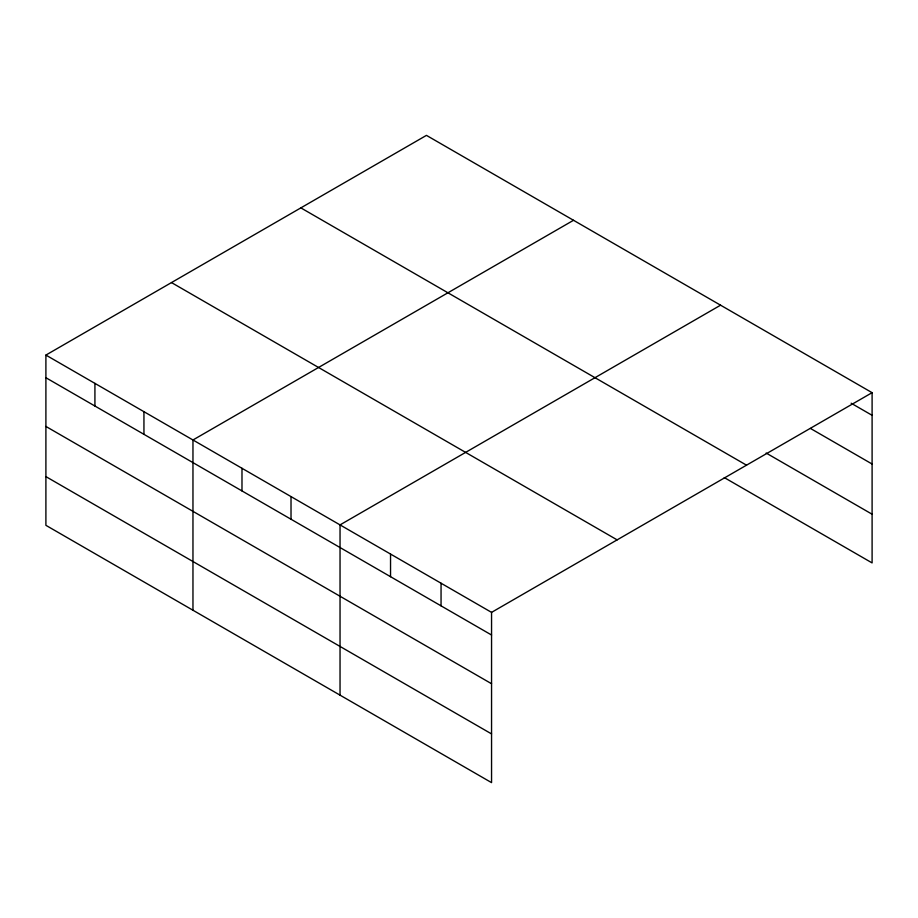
<?xml version="1.0" encoding="UTF-8"?>
<svg xmlns="http://www.w3.org/2000/svg" width="918" height="918" viewBox="0 0 918 918"><rect width="100%" height="100%" fill="white"/><g stroke="black" fill="none" stroke-linecap="round" stroke-linejoin="round"><path stroke-width="1.38" d="M45.9 355.082L491.555 612.375L491.555 782.629L45.9 525.326L45.9 355.082L426.445 135.371L872.1 392.674L872.1 562.918L724.268 477.578M573.509 220.286L192.964 439.986L192.964 610.24M720.573 305.189L340.039 524.889L340.039 695.144M491.555 612.375L872.1 392.674M851.158 403.22L872.1 415.315M810.502 428.465L872.1 464.026M766.151 453.044L872.1 514.218M300.863 207.881L746.518 465.174M171.482 282.572L617.137 539.876M45.9 377.723L491.555 635.015M45.9 426.434L491.555 683.726M45.9 476.614L491.555 733.918M441.053 583.217L441.053 605.857M390.54 554.059L390.54 576.699M291.017 496.592L291.017 519.232M241.985 468.283L241.985 490.935M143.942 411.689L143.942 434.329M94.921 383.38L94.921 406.02"/></g></svg>
